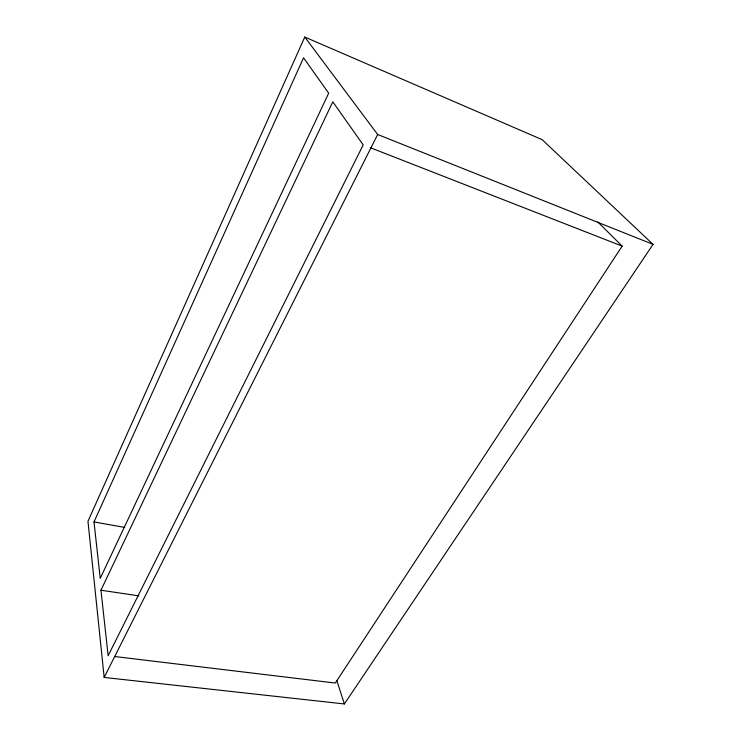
<?xml version="1.0" encoding="UTF-8"?>
<svg xmlns="http://www.w3.org/2000/svg" width="741" height="741" viewBox="0 0 741 741"><rect width="100%" height="100%" fill="white"/><g stroke="black" fill="none" stroke-linecap="round" stroke-linejoin="round"><path stroke-width="1.11" d="M304.773 37.05L87.966 521.284L104.166 677.441L344.37 703.95L653.034 244.373L542.162 139.66L304.773 37.05L377.669 134.501L653.034 244.373M94.005 521.942L303.551 57.779L328.671 93.181L100.23 578.369L94.005 521.942L124.627 527.407M100.952 590.225L332.802 101.823L363.192 144.903L108.14 655.739L100.952 590.225L138.66 595.829M104.166 677.441L377.669 134.501M597.755 221.892L622.153 246.132L335.312 683.045L115.022 656.563M370.713 147.839L622.153 246.132M336.896 680.831L344.37 703.95"/></g></svg>
